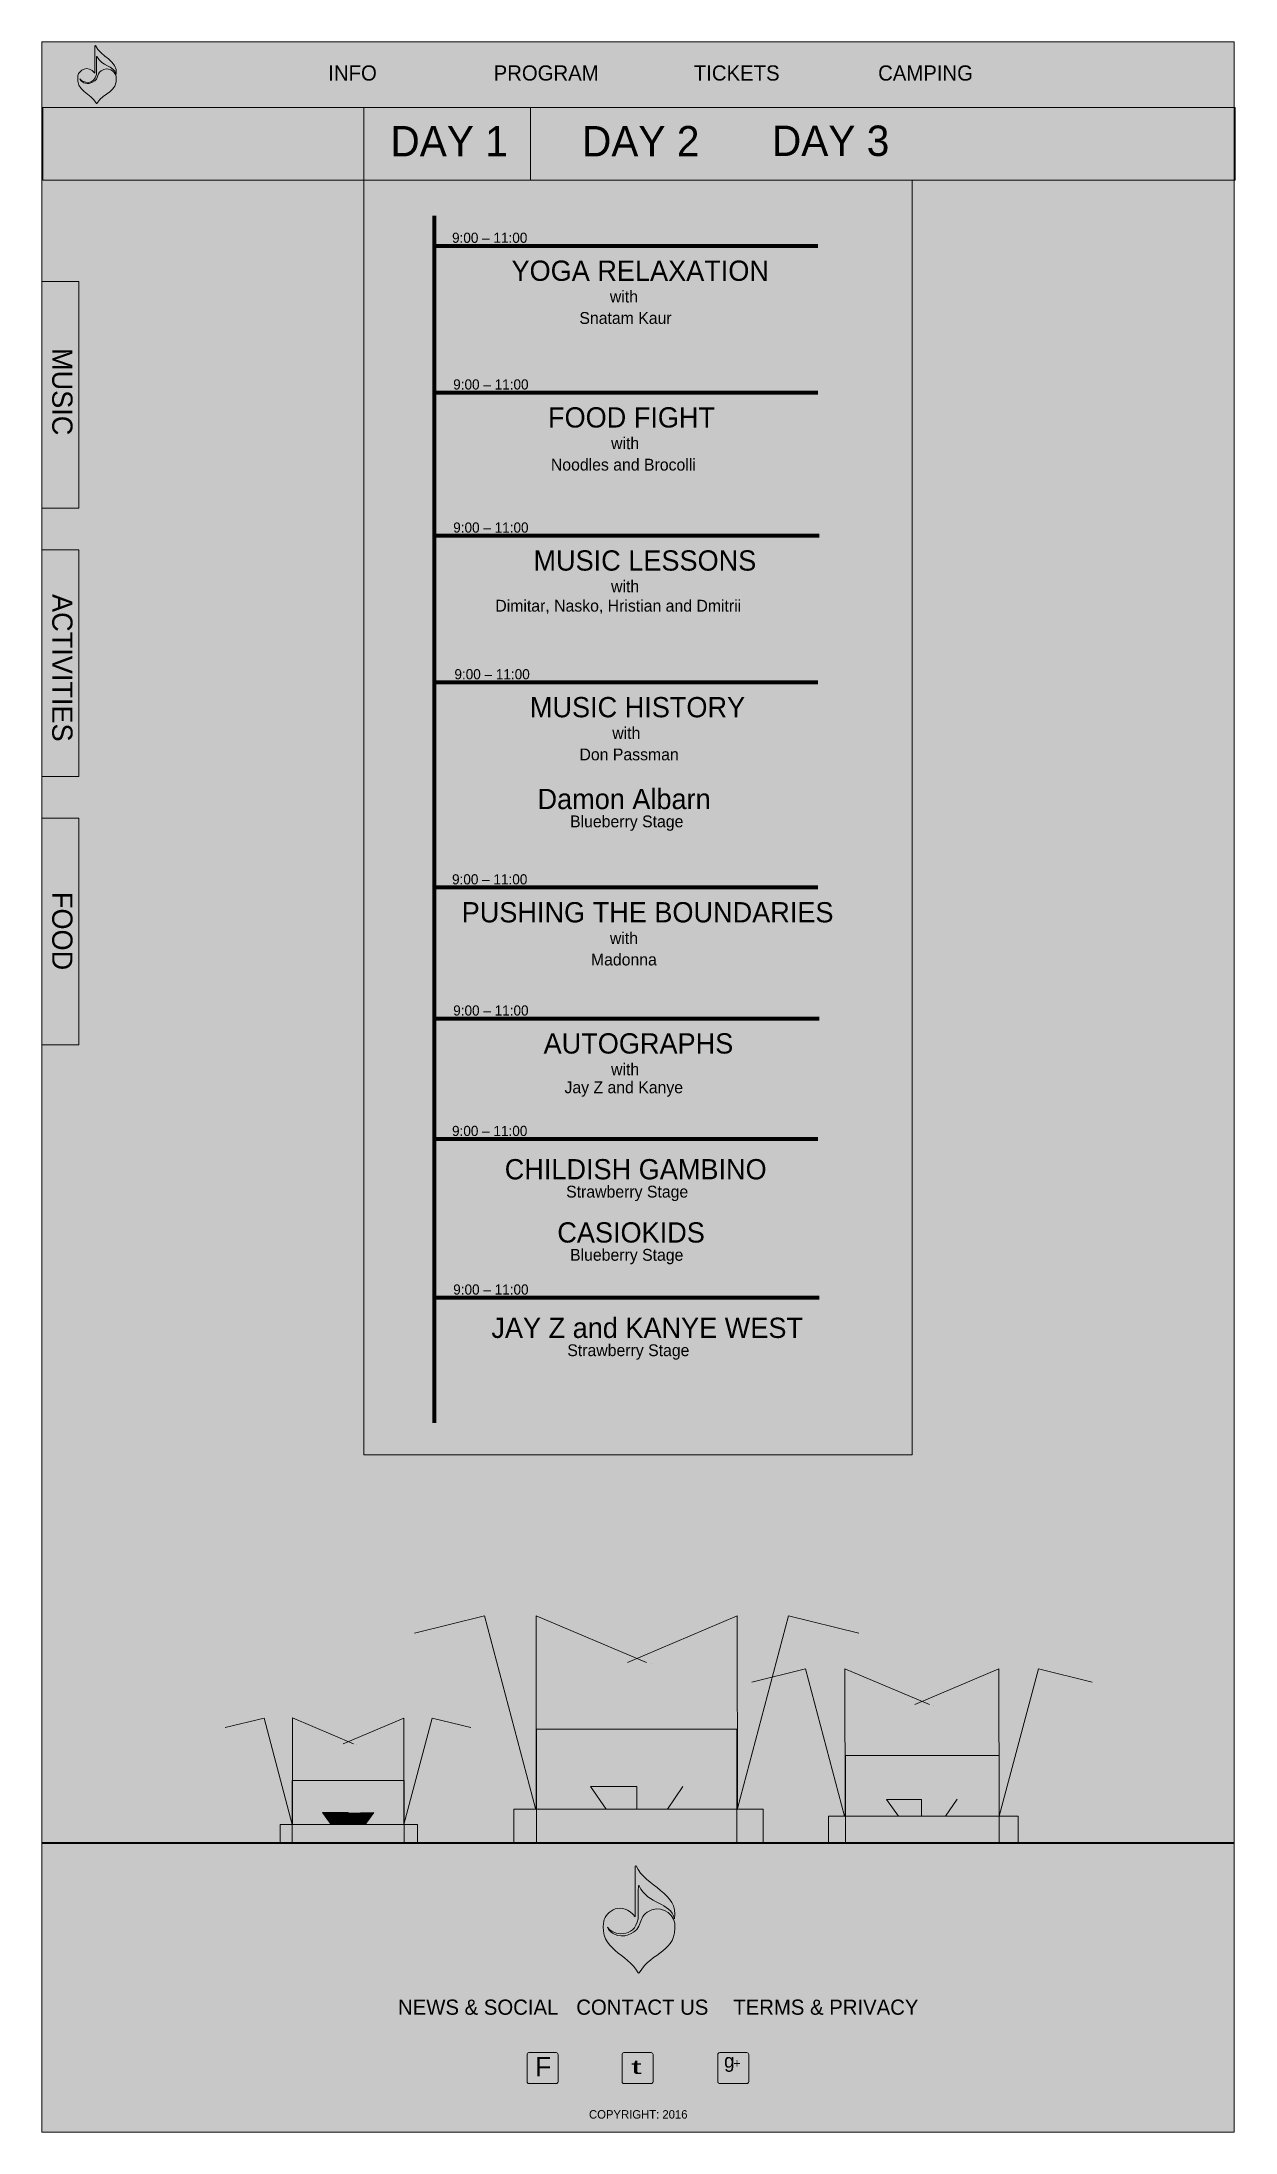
# Model space of a CAD drawing. Header units: inches. Extents: x 10 to 1011, y -1757 to -4.
import ezdxf

# ---------------------------------------------------------------- set-up
doc = ezdxf.new("R2010")
doc.units = ezdxf.units.IN
doc.header["$MEASUREMENT"] = 0
for name, color, linetype in [('CONTENT', 7, 'Continuous'), ('FOOTER', 7, 'Continuous'), ('HEADER', 7, 'Continuous')]:
    doc.layers.add(name, color=color, linetype=linetype)

# ---------------------------------------------------------------- blocks, each defined once
blk = doc.blocks.new('block 3')
at = {"layer": 'CONTENT', "true_color": 0xffd105}
h = blk.add_hatch(color=40, dxfattribs=at)
h.dxf.hatch_style = 2
h.paths.add_polyline_path([(163.8, -1417.7), (196.4, -1409.7), (220.1, -1499.1)])
at = {"layer": 'CONTENT', "true_color": 0xd7e1f2}
h = blk.add_hatch(color=254, dxfattribs=at)
h.dxf.hatch_style = 2
h.paths.add_polyline_path([(271.5, -1431.4), (220.3, -1409.6), (220.4, -1498.7)])
at = {"layer": 'CONTENT', "true_color": 0xffd105}
h = blk.add_hatch(color=40, dxfattribs=at)
h.dxf.hatch_style = 2
h.paths.add_polyline_path([(262.7, -1431.4), (313.6, -1409.7), (313.7, -1498.7)])
at = {"layer": 'CONTENT', "true_color": 0xd7e1f2}
h = blk.add_hatch(color=254, dxfattribs=at)
h.dxf.hatch_style = 2
h.paths.add_polyline_path([(370, -1417.7), (337.4, -1409.7), (313.8, -1499.1)])
at = {"layer": 'CONTENT', "true_color": 0x3b4d80}
h = blk.add_hatch(color=167, dxfattribs=at)
h.dxf.hatch_style = 2
h.paths.add_polyline_path([(314, -1515), (220, -1515), (220, -1462), (314, -1462)])
at = {"layer": 'CONTENT', "true_color": 0xffd105}
h = blk.add_hatch(color=40, dxfattribs=at)
h.dxf.hatch_style = 2
h.paths.add_polyline_path([(245.5, -1489), (267, -1489), (267, -1499), (252.8, -1499)])
h = blk.add_hatch(color=40, dxfattribs=at)
h.dxf.hatch_style = 2
h.paths.add_polyline_path([(267, -1489), (267, -1499), (281.2, -1499), (288.4, -1488.8)])
at = {"layer": 'CONTENT', "true_color": 0x3b4d80}
h = blk.add_hatch(color=167, dxfattribs=at)
h.dxf.hatch_style = 2
h.paths.add_polyline_path([(325, -1515), (210, -1515), (210, -1499), (325, -1499)])
at = {"layer": 'CONTENT', "lineweight": 0}
for points in [[(163.8, -1417.7), (196.4, -1409.7), (220.1, -1499.1)], [(271.5, -1431.4), (220.3, -1409.6), (220.4, -1498.7)], [(262.7, -1431.4), (313.6, -1409.7), (313.7, -1498.7)], [(370, -1417.7), (337.4, -1409.7), (313.8, -1499.1)], [(273.9, -1431.8), (273.9, -1431.8)], [(314, -1515), (220, -1515), (220, -1462), (314, -1462), (314, -1515)], [(245.5, -1489), (267, -1489), (267, -1499), (252.8, -1499), (245.5, -1489)], [(267, -1489), (267, -1499), (281.2, -1499), (288.4, -1488.8)], [(325, -1515), (210, -1515), (210, -1499), (325, -1499), (325, -1515)], [(221.3, -1499.1), (221.3, -1499.1)]]:
    blk.add_lwpolyline(points, dxfattribs=at)
blk = doc.blocks.new('block 4')
at = {"layer": 'CONTENT', "true_color": 0xffd105}
h = blk.add_hatch(color=40, dxfattribs=at)
h.dxf.hatch_style = 2
h.paths.add_polyline_path([(605.5, -1379.5), (650.6, -1368.3), (683.4, -1492.1)])
at = {"layer": 'CONTENT', "true_color": 0xd7e1f2}
h = blk.add_hatch(color=254, dxfattribs=at)
h.dxf.hatch_style = 2
h.paths.add_polyline_path([(754.6, -1398.4), (683.7, -1368.3), (683.9, -1491.7)])
at = {"layer": 'CONTENT', "true_color": 0xffd105}
h = blk.add_hatch(color=40, dxfattribs=at)
h.dxf.hatch_style = 2
h.paths.add_polyline_path([(742.4, -1398.4), (812.8, -1368.3), (813.1, -1491.7)])
at = {"layer": 'CONTENT', "true_color": 0xd7e1f2}
h = blk.add_hatch(color=254, dxfattribs=at)
h.dxf.hatch_style = 2
h.paths.add_polyline_path([(891, -1379.5), (845.9, -1368.3), (813.1, -1492.1)])
at = {"layer": 'CONTENT', "true_color": 0x3b4d80}
h = blk.add_hatch(color=167, dxfattribs=at)
h.dxf.hatch_style = 2
h.paths.add_polyline_path([(813, -1515), (684, -1515), (684, -1441), (813, -1441)])
at = {"layer": 'CONTENT', "true_color": 0xffd105}
h = blk.add_hatch(color=40, dxfattribs=at)
h.dxf.hatch_style = 2
h.paths.add_polyline_path([(718.6, -1478), (748, -1478), (748, -1492), (728.7, -1492)])
h = blk.add_hatch(color=40, dxfattribs=at)
h.dxf.hatch_style = 2
h.paths.add_polyline_path([(748, -1478), (748, -1492), (768, -1492), (777.9, -1477.8)])
at = {"layer": 'CONTENT', "true_color": 0x3b4d80}
h = blk.add_hatch(color=167, dxfattribs=at)
h.dxf.hatch_style = 2
h.paths.add_polyline_path([(829, -1515), (670, -1515), (670, -1492), (829, -1492)])
at = {"layer": 'CONTENT', "lineweight": 0}
for points in [[(605.5, -1379.5), (650.6, -1368.3), (683.4, -1492.1)], [(754.6, -1398.4), (683.7, -1368.3), (683.9, -1491.7)], [(742.4, -1398.4), (812.8, -1368.3), (813.1, -1491.7)], [(891, -1379.5), (845.9, -1368.3), (813.1, -1492.1)], [(757.9, -1399), (757.9, -1399)], [(813, -1515), (684, -1515), (684, -1441), (813, -1441), (813, -1515)], [(718.6, -1478), (748, -1478), (748, -1492), (728.7, -1492), (718.6, -1478)], [(748, -1478), (748, -1492), (768, -1492), (777.9, -1477.8)], [(829, -1515), (670, -1515), (670, -1492), (829, -1492), (829, -1515)], [(685.1, -1492.1), (685.1, -1492.1)]]:
    blk.add_lwpolyline(points, dxfattribs=at)
blk = doc.blocks.new('block 5')
at = {"layer": 'CONTENT', "true_color": 0xffd105}
h = blk.add_hatch(color=40, dxfattribs=at)
h.dxf.hatch_style = 2
h.paths.add_polyline_path([(322.5, -1338.5), (381.4, -1323.9), (424.2, -1485.6)])
at = {"layer": 'CONTENT', "true_color": 0xd7e1f2}
h = blk.add_hatch(color=254, dxfattribs=at)
h.dxf.hatch_style = 2
h.paths.add_polyline_path([(517.2, -1363.2), (424.6, -1323.9), (424.8, -1485)])
at = {"layer": 'CONTENT', "true_color": 0xffd105}
h = blk.add_hatch(color=40, dxfattribs=at)
h.dxf.hatch_style = 2
h.paths.add_polyline_path([(501.2, -1363.2), (593.3, -1323.9), (593.6, -1485)])
at = {"layer": 'CONTENT', "true_color": 0xd7e1f2}
h = blk.add_hatch(color=254, dxfattribs=at)
h.dxf.hatch_style = 2
h.paths.add_polyline_path([(695.4, -1338.5), (636.4, -1323.9), (593.6, -1485.6)])
at = {"layer": 'CONTENT', "true_color": 0x3b4d80}
h = blk.add_hatch(color=167, dxfattribs=at)
h.dxf.hatch_style = 2
h.paths.add_polyline_path([(593, -1515), (425, -1515), (425, -1419), (593, -1419)])
at = {"layer": 'CONTENT', "true_color": 0xffd105}
h = blk.add_hatch(color=40, dxfattribs=at)
h.dxf.hatch_style = 2
h.paths.add_polyline_path([(470.2, -1467), (509, -1467), (509, -1486), (483.4, -1486)])
h = blk.add_hatch(color=40, dxfattribs=at)
h.dxf.hatch_style = 2
h.paths.add_polyline_path([(509, -1467), (509, -1486), (534.7, -1486), (547.8, -1467.1)])
at = {"layer": 'CONTENT', "true_color": 0x3b4d80}
h = blk.add_hatch(color=167, dxfattribs=at)
h.dxf.hatch_style = 2
h.paths.add_polyline_path([(615, -1515), (406, -1515), (406, -1486), (615, -1486)])
at = {"layer": 'CONTENT', "lineweight": 0}
for points in [[(322.5, -1338.5), (381.4, -1323.9), (424.2, -1485.6)], [(517.2, -1363.2), (424.6, -1323.9), (424.8, -1485)], [(501.2, -1363.2), (593.3, -1323.9), (593.6, -1485)], [(695.4, -1338.5), (636.4, -1323.9), (593.6, -1485.6)], [(521.5, -1364), (521.5, -1364)], [(593, -1515), (425, -1515), (425, -1419), (593, -1419), (593, -1515)], [(470.2, -1467), (509, -1467), (509, -1486), (483.4, -1486), (470.2, -1467)], [(509, -1467), (509, -1486), (534.7, -1486), (547.8, -1467.1)], [(615, -1515), (406, -1515), (406, -1486), (615, -1486), (615, -1515)], [(426.4, -1485.6), (426.4, -1485.6)]]:
    blk.add_lwpolyline(points, dxfattribs=at)
blk = doc.blocks.new('block 2')
at = {"layer": 'CONTENT'}
for name in ['block 5', 'block 4', 'block 3']:
    blk.add_blockref(name, (0, 0), dxfattribs=at)
blk = doc.blocks.new('block 6')
at = {"layer": 'CONTENT', "true_color": 0xffd105}
h = blk.add_hatch(color=40, dxfattribs=at)
h.dxf.hatch_style = 2
h.paths.add_polyline_path([(41, -430), (41, -620), (10, -620), (10, -430)])
at = {"layer": 'CONTENT', "lineweight": 0}
blk.add_lwpolyline([(41, -430), (41, -620), (10, -620), (10, -430), (41, -430)], dxfattribs=at)
at = {"layer": 'CONTENT', "color": 30, "true_color": 0xf58235, "insert": (18.5, -467.1), "char_height": 16.992, "attachment_point": 7, "rotation": 270}
blk.add_mtext('\\fBauhaus 93|b0|i0|c0|p34;\\W1;ACTIVITIES', dxfattribs=at)
blk = doc.blocks.new('block 7')
at = {"layer": 'CONTENT', "true_color": 0xffd105}
h = blk.add_hatch(color=40, dxfattribs=at)
h.dxf.hatch_style = 2
h.paths.add_polyline_path([(41, -655), (41, -845), (10, -845), (10, -655)])
at = {"layer": 'CONTENT', "lineweight": 0}
blk.add_lwpolyline([(41, -655), (41, -845), (10, -845), (10, -655), (41, -655)], dxfattribs=at)
at = {"layer": 'CONTENT', "color": 30, "true_color": 0xf58235, "insert": (18.5, -716.9), "char_height": 16.992, "attachment_point": 7, "rotation": 270}
blk.add_mtext('\\fBauhaus 93|b0|i0|c0|p34;\\W1;FOOD', dxfattribs=at)
blk = doc.blocks.new('block 8')
at = {"layer": 'CONTENT', "true_color": 0xffd105}
h = blk.add_hatch(color=40, dxfattribs=at)
h.dxf.hatch_style = 2
h.paths.add_polyline_path([(41, -205), (41, -395), (10, -395), (10, -205)])
at = {"layer": 'CONTENT', "lineweight": 0}
blk.add_lwpolyline([(41, -205), (41, -395), (10, -395), (10, -205), (41, -205)], dxfattribs=at)
at = {"layer": 'CONTENT', "color": 30, "true_color": 0xf58235, "insert": (18.5, -260.8), "char_height": 16.992, "attachment_point": 7, "rotation": 270}
blk.add_mtext('\\fBauhaus 93|b0|i0|c0|p34;\\W1;MUSIC', dxfattribs=at)
blk = doc.blocks.new('block 10')
at = {"layer": 'FOOTER', "true_color": 0xd7e1f2}
h = blk.add_hatch(color=254, dxfattribs=at)
h.dxf.hatch_style = 2
edge = h.paths.add_edge_path()
edge.add_spline(control_points=[(511, -1623.4), (522, -1604.9), (542.8, -1606.8), (541, -1581.6), (538.7, -1572.2), (528, -1565.7), (517.7, -1572.5), (509.1, -1578.1), (515.9, -1588.2), (499, -1592.2), (490.4, -1593.4), (485.2, -1587.7), (484.6, -1585.1), (488.7, -1592.3), (507.3, -1594.6), (510.1, -1578.1), (510.4, -1550.9), (510.1, -1577.6), (510.4, -1550.3), (510.4, -1550.1), (510.9, -1550.1), (511, -1550.3), (518.9, -1566.9), (537.1, -1563.3), (540.7, -1578.1), (544.6, -1555.8), (516.1, -1551.5), (508.6, -1533.5), (508.5, -1533.3), (507.8, -1533.7), (507.8, -1533.9), (507.8, -1556.8), (507.8, -1548.8), (507.8, -1576.4), (496.6, -1562.3), (483.2, -1571.7), (481.3, -1580.1), (477.4, -1605), (501.4, -1606.3), (510.1, -1623.4), (510.1, -1623.4), (510.8, -1623.8), (511, -1623.4)], knot_values=[0, 0, 0, 0, 1, 1, 1, 2, 2, 2, 3, 3, 3, 4, 4, 4, 5, 5, 5, 6, 6, 6, 7, 7, 7, 8, 8, 8, 9, 9, 9, 10, 10, 10, 11, 11, 11, 12, 12, 12, 13, 13, 13, 14, 14, 14, 14], degree=3, periodic=1)
at = {"layer": 'FOOTER', "lineweight": 0}
blk.add_open_spline([(511, -1623.4), (522, -1604.9), (542.8, -1606.8), (541, -1581.6), (538.7, -1572.2), (528, -1565.7), (517.7, -1572.5), (509.1, -1578.1), (515.9, -1588.2), (499, -1592.2), (490.4, -1593.4), (485.2, -1587.7), (484.6, -1585.1), (488.7, -1592.3), (507.3, -1594.6), (510.1, -1578.1), (510.4, -1550.9), (510.1, -1577.6), (510.4, -1550.3), (510.4, -1550.1), (510.9, -1550.1), (511, -1550.3), (518.9, -1566.9), (537.1, -1563.3), (540.7, -1578.1), (544.6, -1555.8), (516.1, -1551.5), (508.6, -1533.5), (508.5, -1533.3), (507.8, -1533.7), (507.8, -1533.9), (507.8, -1556.8), (507.8, -1548.8), (507.8, -1576.4), (496.6, -1562.3), (483.2, -1571.7), (481.3, -1580.1), (477.4, -1605), (501.4, -1606.3), (510.1, -1623.4), (510.1, -1623.4), (510.8, -1623.8), (511, -1623.4)], degree=3, knots=[0, 0, 0, 0, 1, 1, 1, 2, 2, 2, 3, 3, 3, 4, 4, 4, 5, 5, 5, 6, 6, 6, 7, 7, 7, 8, 8, 8, 9, 9, 9, 10, 10, 10, 11, 11, 11, 12, 12, 12, 13, 13, 13, 14, 14, 14, 14], dxfattribs=at)
blk = doc.blocks.new('block 12')
at = {"layer": 'FOOTER', "color": 254, "true_color": 0xd7e1f2, "attachment_point": 7}
for s, insert, char_height in [('\\fBauhaus 93|b0|i0|c0|p34;\\W1;g', (582.3, -1706.5), 11.722), ('\\fBauhaus 93|b0|i0|c0|p34;\\W1;+', (590, -1703.2), 7.955)]:
    blk.add_mtext(s, dxfattribs=dict(at, insert=insert, char_height=char_height))
blk = doc.blocks.new('block 11')
at = {"layer": 'FOOTER', "true_color": 0xf58235}
h = blk.add_hatch(color=30, dxfattribs=at)
h.dxf.hatch_style = 2
edge = h.paths.add_edge_path()
edge.add_spline(control_points=[(601.4, -1716.2), (601.4, -1716.2), (578.6, -1716.2), (578.6, -1716.2), (577.7, -1716.2), (577, -1715.5), (577, -1714.6), (577, -1714.6), (577, -1691.8), (577, -1691.8), (577, -1690.9), (577.7, -1690.2), (578.6, -1690.2), (578.6, -1690.2), (601.4, -1690.2), (601.4, -1690.2), (602.3, -1690.2), (603, -1690.9), (603, -1691.8), (603, -1691.8), (603, -1714.6), (603, -1714.6), (603, -1715.5), (602.3, -1716.2), (601.4, -1716.2)], knot_values=[0, 0, 0, 0, 1, 1, 1, 2, 2, 2, 3, 3, 3, 4, 4, 4, 5, 5, 5, 6, 6, 6, 7, 7, 7, 8, 8, 8, 8], degree=3, periodic=1)
at = {"layer": 'FOOTER', "lineweight": 0}
blk.add_open_spline([(601.4, -1716.2), (601.4, -1716.2), (578.6, -1716.2), (578.6, -1716.2), (577.7, -1716.2), (577, -1715.5), (577, -1714.6), (577, -1714.6), (577, -1691.8), (577, -1691.8), (577, -1690.9), (577.7, -1690.2), (578.6, -1690.2), (578.6, -1690.2), (601.4, -1690.2), (601.4, -1690.2), (602.3, -1690.2), (603, -1690.9), (603, -1691.8), (603, -1691.8), (603, -1714.6), (603, -1714.6), (603, -1715.5), (602.3, -1716.2), (601.4, -1716.2)], degree=3, knots=[0, 0, 0, 0, 1, 1, 1, 2, 2, 2, 3, 3, 3, 4, 4, 4, 5, 5, 5, 6, 6, 6, 7, 7, 7, 8, 8, 8, 8], dxfattribs=at)
at = {"layer": 'FOOTER'}
blk.add_blockref('block 12', (0, 0), dxfattribs=at)
blk = doc.blocks.new('block 14')
at = {"layer": 'FOOTER', "color": 254, "true_color": 0xd7e1f2, "insert": (504.4, -1708.3), "char_height": 11.722, "attachment_point": 7}
blk.add_mtext('\\fBauhaus 93|b0|i0|c0|p34;\\W1.97808;t', dxfattribs=at)
blk = doc.blocks.new('block 13')
at = {"layer": 'FOOTER', "true_color": 0xf58235}
h = blk.add_hatch(color=30, dxfattribs=at)
h.dxf.hatch_style = 2
edge = h.paths.add_edge_path()
edge.add_spline(control_points=[(521.1, -1716.2), (521.1, -1716.2), (498.3, -1716.2), (498.3, -1716.2), (497.5, -1716.2), (496.7, -1715.5), (496.7, -1714.6), (496.7, -1714.6), (496.7, -1691.8), (496.7, -1691.8), (496.7, -1690.9), (497.5, -1690.2), (498.3, -1690.2), (498.3, -1690.2), (521.1, -1690.2), (521.1, -1690.2), (522, -1690.2), (522.7, -1690.9), (522.7, -1691.8), (522.7, -1691.8), (522.7, -1714.6), (522.7, -1714.6), (522.7, -1715.5), (522, -1716.2), (521.1, -1716.2)], knot_values=[0, 0, 0, 0, 1, 1, 1, 2, 2, 2, 3, 3, 3, 4, 4, 4, 5, 5, 5, 6, 6, 6, 7, 7, 7, 8, 8, 8, 8], degree=3, periodic=1)
at = {"layer": 'FOOTER', "lineweight": 0}
blk.add_open_spline([(521.1, -1716.2), (521.1, -1716.2), (498.3, -1716.2), (498.3, -1716.2), (497.5, -1716.2), (496.7, -1715.5), (496.7, -1714.6), (496.7, -1714.6), (496.7, -1691.8), (496.7, -1691.8), (496.7, -1690.9), (497.5, -1690.2), (498.3, -1690.2), (498.3, -1690.2), (521.1, -1690.2), (521.1, -1690.2), (522, -1690.2), (522.7, -1690.9), (522.7, -1691.8), (522.7, -1691.8), (522.7, -1714.6), (522.7, -1714.6), (522.7, -1715.5), (522, -1716.2), (521.1, -1716.2)], degree=3, knots=[0, 0, 0, 0, 1, 1, 1, 2, 2, 2, 3, 3, 3, 4, 4, 4, 5, 5, 5, 6, 6, 6, 7, 7, 7, 8, 8, 8, 8], dxfattribs=at)
at = {"layer": 'FOOTER'}
blk.add_blockref('block 14', (0, 0), dxfattribs=at)
blk = doc.blocks.new('block 16')
at = {"layer": 'FOOTER', "color": 254, "true_color": 0xd7e1f2, "insert": (423.9, -1710.2), "char_height": 16.361, "attachment_point": 7}
blk.add_mtext('\\fBauhaus 93|b0|i0|c0|p34;\\W1;F', dxfattribs=at)
blk = doc.blocks.new('block 15')
at = {"layer": 'FOOTER', "true_color": 0xf58235}
h = blk.add_hatch(color=30, dxfattribs=at)
h.dxf.hatch_style = 2
edge = h.paths.add_edge_path()
edge.add_spline(control_points=[(441.4, -1716.2), (441.4, -1716.2), (418.6, -1716.2), (418.6, -1716.2), (417.7, -1716.2), (417, -1715.5), (417, -1714.6), (417, -1714.6), (417, -1691.8), (417, -1691.8), (417, -1690.9), (417.7, -1690.2), (418.6, -1690.2), (418.6, -1690.2), (441.4, -1690.2), (441.4, -1690.2), (442.3, -1690.2), (443, -1690.9), (443, -1691.8), (443, -1691.8), (443, -1714.6), (443, -1714.6), (443, -1715.5), (442.3, -1716.2), (441.4, -1716.2)], knot_values=[0, 0, 0, 0, 1, 1, 1, 2, 2, 2, 3, 3, 3, 4, 4, 4, 5, 5, 5, 6, 6, 6, 7, 7, 7, 8, 8, 8, 8], degree=3, periodic=1)
at = {"layer": 'FOOTER', "lineweight": 0}
blk.add_open_spline([(441.4, -1716.2), (441.4, -1716.2), (418.6, -1716.2), (418.6, -1716.2), (417.7, -1716.2), (417, -1715.5), (417, -1714.6), (417, -1714.6), (417, -1691.8), (417, -1691.8), (417, -1690.9), (417.7, -1690.2), (418.6, -1690.2), (418.6, -1690.2), (441.4, -1690.2), (441.4, -1690.2), (442.3, -1690.2), (443, -1690.9), (443, -1691.8), (443, -1691.8), (443, -1714.6), (443, -1714.6), (443, -1715.5), (442.3, -1716.2), (441.4, -1716.2)], degree=3, knots=[0, 0, 0, 0, 1, 1, 1, 2, 2, 2, 3, 3, 3, 4, 4, 4, 5, 5, 5, 6, 6, 6, 7, 7, 7, 8, 8, 8, 8], dxfattribs=at)
at = {"layer": 'FOOTER'}
blk.add_blockref('block 16', (0, 0), dxfattribs=at)
blk = doc.blocks.new('block 9')
at = {"layer": 'FOOTER', "true_color": 0x3b4d80}
h = blk.add_hatch(color=167, dxfattribs=at)
h.dxf.hatch_style = 2
h.paths.add_polyline_path([(10, -1514), (1010, -1514), (1010, -1757), (10, -1757)])
at = {"layer": 'FOOTER', "lineweight": 0}
blk.add_lwpolyline([(10, -1514), (1010, -1514), (1010, -1757), (10, -1757), (10, -1514)], dxfattribs=at)
at = {"layer": 'FOOTER'}
for name in ['block 10', 'block 15', 'block 13', 'block 11']:
    blk.add_blockref(name, (0, 0), dxfattribs=at)
at = {"layer": 'FOOTER', "color": 254, "true_color": 0xd7e1f2, "attachment_point": 7}
for s, insert, char_height in [('\\fBauhaus 93|b0|i0|c0|p34;\\W1;NEWS & SOCIAL', (308.8, -1658.7), 12.744), ('\\fBauhaus 93|b0|i0|c0|p34;\\W1;CONTACT US', (458.3, -1658.7), 12.744), ('\\fBauhaus 93|b0|i0|c0|p34;\\W1;TERMS & PRIVACY', (590, -1658.7), 12.744), ('\\fBauhaus 93|b0|i0|c0|p34;\\W1;COPYRIGHT: 2016', (469, -1745.7), 7.08)]:
    blk.add_mtext(s, dxfattribs=dict(at, insert=insert, char_height=char_height))
blk = doc.blocks.new('block 17')
at = {"layer": 'HEADER', "color": 254, "true_color": 0xd7e1f2, "char_height": 12.744, "attachment_point": 7}
for s, insert in [('\\fBauhaus 93|b0|i0|c0|p34;\\W1;INFO', (250.3, -36.7)), ('\\fBauhaus 93|b0|i0|c0|p34;\\W1;PROGRAM', (389, -36.7)), ('\\fBauhaus 93|b0|i0|c0|p34;\\W1;TICKETS', (556.9, -36.7)), ('\\fBauhaus 93|b0|i0|c0|p34;\\W1;CAMPING', (711.5, -36.7))]:
    blk.add_mtext(s, dxfattribs=dict(at, insert=insert))
blk = doc.blocks.new('block 19')
at = {"layer": 'HEADER', "true_color": 0xd7e1f2}
h = blk.add_hatch(color=254, dxfattribs=at)
h.dxf.hatch_style = 2
edge = h.paths.add_edge_path()
edge.add_spline(control_points=[(56.3, -55.7), (62.2, -45.8), (73.4, -46.8), (72.5, -33.2), (71.2, -28.1), (65.5, -24.6), (59.9, -28.3), (55.2, -31.3), (58.9, -36.7), (49.8, -38.9), (45.1, -39.6), (42.4, -36.5), (42, -35.1), (44.2, -39), (54.3, -40.2), (55.8, -31.3), (55.9, -16.6), (55.8, -31), (55.9, -16.3), (55.9, -16.2), (56.2, -16.2), (56.3, -16.3), (60.5, -25.2), (70.3, -23.3), (72.3, -31.3), (74.4, -19.3), (59, -16.9), (55, -7.2), (54.9, -7.1), (54.5, -7.3), (54.5, -7.5), (54.5, -19.8), (54.5, -15.5), (54.5, -30.4), (48.5, -22.8), (41.3, -27.8), (40.2, -32.4), (38.2, -45.8), (51.1, -46.5), (55.8, -55.7), (55.8, -55.7), (56.2, -55.9), (56.3, -55.7)], knot_values=[0, 0, 0, 0, 1, 1, 1, 2, 2, 2, 3, 3, 3, 4, 4, 4, 5, 5, 5, 6, 6, 6, 7, 7, 7, 8, 8, 8, 9, 9, 9, 10, 10, 10, 11, 11, 11, 12, 12, 12, 13, 13, 13, 14, 14, 14, 14], degree=3, periodic=1)
at = {"layer": 'HEADER', "lineweight": 0}
blk.add_open_spline([(56.3, -55.7), (62.2, -45.8), (73.4, -46.8), (72.5, -33.2), (71.2, -28.1), (65.5, -24.6), (59.9, -28.3), (55.2, -31.3), (58.9, -36.7), (49.8, -38.9), (45.1, -39.6), (42.4, -36.5), (42, -35.1), (44.2, -39), (54.3, -40.2), (55.8, -31.3), (55.9, -16.6), (55.8, -31), (55.9, -16.3), (55.9, -16.2), (56.2, -16.2), (56.3, -16.3), (60.5, -25.2), (70.3, -23.3), (72.3, -31.3), (74.4, -19.3), (59, -16.9), (55, -7.2), (54.9, -7.1), (54.5, -7.3), (54.5, -7.5), (54.5, -19.8), (54.5, -15.5), (54.5, -30.4), (48.5, -22.8), (41.3, -27.8), (40.2, -32.4), (38.2, -45.8), (51.1, -46.5), (55.8, -55.7), (55.8, -55.7), (56.2, -55.9), (56.3, -55.7)], degree=3, knots=[0, 0, 0, 0, 1, 1, 1, 2, 2, 2, 3, 3, 3, 4, 4, 4, 5, 5, 5, 6, 6, 6, 7, 7, 7, 8, 8, 8, 9, 9, 9, 10, 10, 10, 11, 11, 11, 12, 12, 12, 13, 13, 13, 14, 14, 14, 14], dxfattribs=at)
blk = doc.blocks.new('block 18')
at = {"layer": 'HEADER'}
blk.add_blockref('block 19', (0, 0), dxfattribs=at)

msp = doc.modelspace()

# ---------------------------------------------------------------- hatches: boundary and pattern name
at = {"layer": 'CONTENT', "true_color": 0xf58235}
h = msp.add_hatch(color=30, dxfattribs=at)
h.dxf.hatch_style = 2
h.paths.add_polyline_path([(10, -59), (1010, -59), (1010, -1515), (10, -1515)])
at = {"layer": 'CONTENT', "true_color": 0x3b4d81}
h = msp.add_hatch(color=167, dxfattribs=at)
h.dxf.hatch_style = 2
h.paths.add_polyline_path([(11, -59), (1011, -59), (1011, -120), (11, -120)])
at = {"layer": 'CONTENT', "true_color": 0xd7e1f2}
h = msp.add_hatch(color=254, dxfattribs=at)
h.dxf.hatch_style = 2
h.paths.add_polyline_path([(280, -59), (420, -59), (420, -120), (280, -120)])
h = msp.add_hatch(color=254, dxfattribs=at)
h.dxf.hatch_style = 2
h.paths.add_polyline_path([(280, -120), (740, -120), (740, -1189), (280, -1189)])
at = {"layer": 'HEADER', "true_color": 0x010205}
h = msp.add_hatch(color=178, dxfattribs=at)
h.dxf.hatch_style = 2
h.paths.add_polyline_path([(10, -4), (1010, -4), (1010, -59), (10, -59)])

# ---------------------------------------------------------------- linework, layer by layer
at = {"layer": 'CONTENT', "lineweight": 0}
for points in [[(10, -59), (1010, -59), (1010, -1515), (10, -1515), (10, -59)], [(11, -59), (1011, -59), (1011, -120), (11, -120), (11, -59)], [(280, -59), (420, -59), (420, -120), (280, -120), (280, -59)], [(280, -120), (740, -120), (740, -1189), (280, -1189), (280, -120)]]:
    msp.add_lwpolyline(points, dxfattribs=at)
at = {"layer": 'CONTENT', "color": 167, "lineweight": 70, "true_color": 0x3b4d81}
for points in [[(339, -150), (339, -1162)], [(339, -175), (661, -175)], [(339, -298), (661, -298)], [(340, -418), (662, -418)], [(339, -541), (661, -541)], [(339, -713), (661, -713)], [(340, -823), (662, -823)], [(339, -924), (661, -924)], [(340, -1057), (662, -1057)]]:
    msp.add_lwpolyline(points, dxfattribs=at)
at = {"layer": 'HEADER', "lineweight": 0}
msp.add_lwpolyline([(10, -4), (1010, -4), (1010, -59), (10, -59), (10, -4)], dxfattribs=at)

# ---------------------------------------------------------------- block references
at = {"layer": 'CONTENT'}
for name in ['block 8', 'block 6', 'block 7', 'block 2']:
    msp.add_blockref(name, (0, 0), dxfattribs=at)
at = {"layer": 'FOOTER'}
msp.add_blockref('block 9', (0, 0), dxfattribs=at)
at = {"layer": 'HEADER'}
for name in ['block 18', 'block 17']:
    msp.add_blockref(name, (0, 0), dxfattribs=at)

# ---------------------------------------------------------------- texts
at = {"layer": 'CONTENT', "color": 30, "true_color": 0xf58235, "insert": (302.4, -100.1), "char_height": 25.488, "attachment_point": 7}
msp.add_mtext('\\fBauhaus 93|b0|i0|c0|p34;\\W1;DAY 1', dxfattribs=at)
at = {"layer": 'CONTENT', "color": 40, "true_color": 0xffd105, "char_height": 25.488, "attachment_point": 7}
for s, insert in [('\\fBauhaus 93|b0|i0|c0|p34;\\W1;DAY 2', (463.1, -100.1)), ('\\fBauhaus 93|b0|i0|c0|p34;\\W1;DAY 3', (622.4, -100.1))]:
    msp.add_mtext(s, dxfattribs=dict(at, insert=insert))
at = {"layer": 'CONTENT', "color": 167, "true_color": 0x3b4d81, "attachment_point": 7}
for s, insert, char_height in [('\\fBauhaus 93|b0|i0|c0|p34;\\W1;9:00 – 11:00 ', (354.1, -172.7), 8.496), ('\\fBauhaus 93|b0|i0|c0|p34;\\W1;YOGA RELAXATION', (404, -204.7), 16.992), ('\\fBauhaus 93|b0|i0|c0|p34;\\W1;with', (486.5, -222.7), 9.912), ('\\fBauhaus 93|b0|i0|c0|p34;\\W1;Snatam Kaur', (460.9, -240.7), 9.912), ('\\fBauhaus 93|b0|i0|c0|p34;\\W1;9:00 – 11:00 ', (355.1, -295.7), 8.496), ('\\fBauhaus 93|b0|i0|c0|p34;\\W1;FOOD FIGHT', (434.6, -327.7), 16.992), ('\\fBauhaus 93|b0|i0|c0|p34;\\W1;with', (487.5, -345.7), 9.912), ('\\fBauhaus 93|b0|i0|c0|p34;\\W1;Noodles and Brocolli', (437, -363.7), 9.912), ('\\fBauhaus 93|b0|i0|c0|p34;\\W1;9:00 – 11:00 ', (355.1, -415.7), 8.496), ('\\fBauhaus 93|b0|i0|c0|p34;\\W1;MUSIC LESSONS', (422.4, -447.7), 16.992), ('\\fBauhaus 93|b0|i0|c0|p34;\\W1;with', (487.5, -465.7), 9.912), ('\\fBauhaus 93|b0|i0|c0|p34;\\W1;Dimitar, Nasko, Hristian and Dmitrii', (390.4, -483.7), 9.912), ('\\fBauhaus 93|b0|i0|c0|p34;\\W1;9:00 – 11:00 ', (356.1, -538.7), 8.496), ('\\fBauhaus 93|b0|i0|c0|p34;\\W1;MUSIC HISTORY', (419.4, -570.7), 16.992), ('\\fBauhaus 93|b0|i0|c0|p34;\\W1;with', (488.5, -588.7), 9.912), ('\\fBauhaus 93|b0|i0|c0|p34;\\W1;Don Passman', (461, -606.7), 9.912), ('\\fBauhaus 93|b0|i0|c0|p34;\\W1;Damon Albarn', (425.8, -647.7), 16.992), ('\\fBauhaus 93|b0|i0|c0|p34;\\W1;Blueberry Stage', (453.1, -665.7), 9.912), ('\\fBauhaus 93|b0|i0|c0|p34;\\W1;9:00 – 11:00 ', (354.1, -710.7), 8.496), ('\\fBauhaus 93|b0|i0|c0|p34;\\W1;PUSHING THE BOUNDARIES', (362.2, -742.7), 16.992), ('\\fBauhaus 93|b0|i0|c0|p34;\\W1;with', (486.5, -760.7), 9.912), ('\\fBauhaus 93|b0|i0|c0|p34;\\W1;Madonna', (470.6, -778.7), 9.912), ('\\fBauhaus 93|b0|i0|c0|p34;\\W1;9:00 – 11:00 ', (355.1, -820.7), 8.496), ('\\fBauhaus 93|b0|i0|c0|p34;\\W1;AUTOGRAPHS', (430.9, -852.7), 16.992), ('\\fBauhaus 93|b0|i0|c0|p34;\\W1;Jay Z and Kanye ', (448.4, -888.7), 9.912), ('\\fBauhaus 93|b0|i0|c0|p34;\\W1;with', (487.5, -870.7), 9.912), ('\\fBauhaus 93|b0|i0|c0|p34;\\W1;9:00 – 11:00 ', (354.1, -921.7), 8.496), ('\\fBauhaus 93|b0|i0|c0|p34;\\W1;CHILDISH GAMBINO', (398.3, -958.2), 16.992), ('\\fBauhaus 93|b0|i0|c0|p34;\\W1;Strawberry Stage', (449.8, -976.2), 9.912), ('\\fBauhaus 93|b0|i0|c0|p34;\\W1;CASIOKIDS', (442.4, -1011.2), 16.992), ('\\fBauhaus 93|b0|i0|c0|p34;\\W1;Blueberry Stage', (453.1, -1029.2), 9.912), ('\\fBauhaus 93|b0|i0|c0|p34;\\W1;9:00 – 11:00 ', (355.1, -1054.7), 8.496), ('\\fBauhaus 93|b0|i0|c0|p34;\\W1;JAY Z and KANYE WEST', (387.1, -1091.2), 16.992), ('\\fBauhaus 93|b0|i0|c0|p34;\\W1;Strawberry Stage', (450.8, -1109.2), 9.912)]:
    msp.add_mtext(s, dxfattribs=dict(at, insert=insert, char_height=char_height))

doc.saveas('drawing.dxf')
